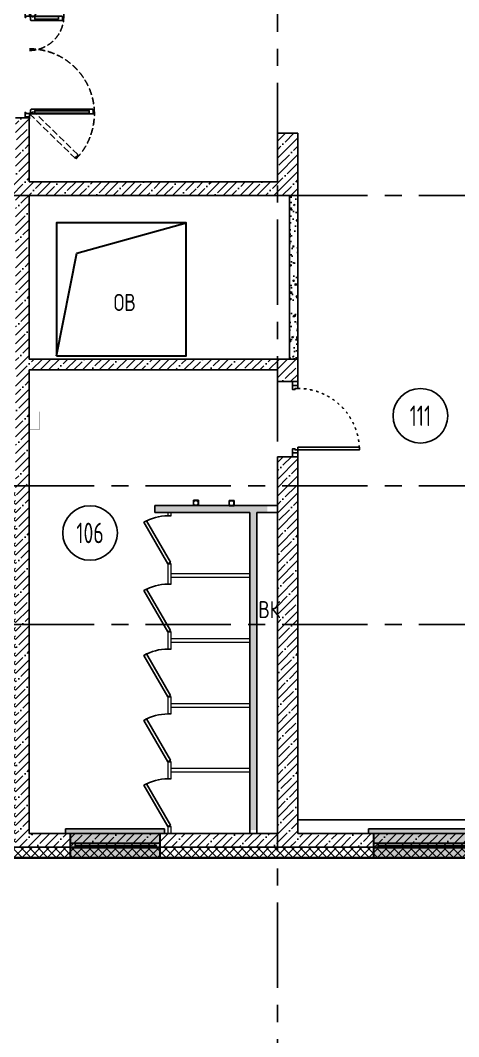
# Model space of a CAD drawing. Header units: millimetres. Extents: x -9318 to 9016603, y 0 to 838141.
# Drawn here: x 111437 to 117850, y 155088 to 169968 of the extents above; entities that cross this region are included whole.
import ezdxf
from ezdxf import colors
from ezdxf.entities.mleader import LeaderData, LeaderLine
from ezdxf.enums import TextEntityAlignment as Align
from ezdxf.math import Vec2, Vec3

# ---------------------------------------------------------------- set-up
doc = ezdxf.new("R2010")
doc.units = ezdxf.units.MM
for name, pattern in [('ACAD_ISO03W100', [30, 12, -18]), ('CENTER', [2, 1.25, -0.25, 0.25, -0.25]), ('ГОСТ 2.303 4', [7, 5, -2, 0])]:
    doc.linetypes.add(name, pattern=pattern)
doc.layers.add('АР_Номер помещения', color=1, linetype='Continuous', lineweight=25)
doc.layers.add('ТХ_дозаторы', color=7, linetype='Continuous')
doc.layers.add('ТХ_обор_бытовое', color=14, linetype='Continuous')
doc.styles.add('ICOCPEUR', font='isocpeur.ttf')
doc.styles.add('ISOCPEUR', font='isocpeur.ttf', dxfattribs={"width": 0.7})
doc.linetypes.add('Ground1', pattern='A,12,[130,ltypeshp.shx,S=3,R=-150,X=0,Y=-2.598],3,[130,ltypeshp.shx,S=3,R=-150,X=0,Y=-2.598],3,[130,ltypeshp.shx,S=3,R=-150,X=0,Y=-2.598],0', length=18)
doc.linetypes.add('Ground2', pattern='A,12,[130,ltypeshp.shx,S=3,R=-210,X=0,Y=-2.598],3,[130,ltypeshp.shx,S=3,R=-210,X=0,Y=-2.598],3,[130,ltypeshp.shx,S=3,R=-210,X=0,Y=-2.598],0', length=18)
pattern_1 = [(50, (275635.95, 96407.27), (215.17805, -18.82564), [22.5, -247.5]), (355, (275635.95, 96407.27), (-41.6254, 225.65764), [18, -198]), (100.45144, (275653.88, 96405.7), (173.55265, 206.832), [19.12206, -210.34263]), (46.1842, (275635.95, 96467.27), (320.1724, -49.6558), [33.75, -371.25]), (96.63564, (275662.63, 96463.14), (280.3986, 292.2356), [28.6831, -315.5141]), (351.18416, (275635.95, 96467.27), (280.3986, 292.2356), [27, -297]), (21, (275665.95, 96452.27), (179.07212, -120.78567), [22.5, -247.5]), (326, (275665.95, 96452.27), (72.9946, 217.545), [18, -198]), (71.45144, (275680.87, 96442.2), (252.06671, 96.75935), [19.12206, -210.34263]), (37.5, (275635.95, 96407.274), (3.647957, 99.868156), [0, -195.6, 0, -201, 0, -198.75]), (7.5, (275635.95, 96407.27), (78.92086, 118.323514), [0, -114.6, 0, -191.1, 0, -75.75]), (327.5, (275569.05, 96407.274), (160.14673, -6.76646), [0, -75, 0, -234, 0, -310.5]), (317.5, (275539.05, 96407.27), (174.95585, 30.0315), [0, -97.5, 0, -155.4, 0, -220.5])]

# ---------------------------------------------------------------- blocks, each defined once
blk = doc.blocks.new('*U976')
at = {"color": 8}
for p, q in [((0, 0), (0, -50)), ((700, 0), (700, -50))]:
    blk.add_line(p, q, dxfattribs=at)
blk.add_lwpolyline([(0, 0), (606, 350), (628, 312), (22, -38)], close=True, dxfattribs=at)
blk.add_arc((0, 0), 700, 0, 30, dxfattribs=at)
blk = doc.blocks.new('*U977')
at = {"color": 8}
for p, q in [((0, 0), (0, -50)), ((700, 0), (700, -50))]:
    blk.add_line(p, q, dxfattribs=at)
blk.add_lwpolyline([(0, 0), (606, 350), (628, 312), (22, -38)], close=True, dxfattribs=at)
blk.add_arc((0, 0), 700, 0, 30, dxfattribs=at)
blk = doc.blocks.new('*U978')
at = {"color": 8}
for p, q in [((0, 0), (0, -50)), ((700, 0), (700, -50))]:
    blk.add_line(p, q, dxfattribs=at)
blk.add_lwpolyline([(0, 0), (606, 350), (628, 312), (22, -38)], close=True, dxfattribs=at)
blk.add_arc((0, 0), 700, 0, 30, dxfattribs=at)
blk = doc.blocks.new('*U972')
at = {"color": 8}
for p, q in [((0, 0), (0, -50)), ((700, 0), (700, -50))]:
    blk.add_line(p, q, dxfattribs=at)
blk.add_lwpolyline([(0, 0), (606, 350), (628, 312), (22, -38)], close=True, dxfattribs=at)
blk.add_arc((0, 0), 700, 0, 30, dxfattribs=at)
blk = doc.blocks.new('*U973')
at = {"color": 8}
for p, q in [((0, 0), (0, -50)), ((700, 0), (700, -50))]:
    blk.add_line(p, q, dxfattribs=at)
blk.add_lwpolyline([(0, 0), (606, 350), (628, 312), (22, -38)], close=True, dxfattribs=at)
blk.add_arc((0, 0), 700, 0, 30, dxfattribs=at)
blk = doc.blocks.new('*U974')
at = {"color": 8}
blk.add_lwpolyline([(100, 80), (100, 980), (140, 980), (140, 80)], close=True, dxfattribs=at)
for points in [[(0, 0), (0, 80), (55, 80), (55, 0), (0, 0)], [(55, 80), (55, 0), (115, 0), (115, 40), (100, 40), (100, 80), (55, 80)], [(1045, 80), (1045, 0), (985, 0), (985, 40), (1000, 40), (1000, 80), (1045, 80)], [(1100, 0), (1100, 80), (1045, 80), (1045, 0), (1100, 0)]]:
    blk.add_lwpolyline(points, dxfattribs=at)
at = {"color": 8, "linetype": 'ACAD_ISO03W100', "ltscale": 3}
blk.add_arc((100, 80), 900, 0, 90, dxfattribs=at)
blk = doc.blocks.new('*U728')
h = blk.add_hatch(color=8)
h.dxf.hatch_style = 1
h.paths.add_polyline_path([(-1380, -210), (70, -210), (70, -140), (0, -140), (0, 220), (-1310, 220), (-1310, -140), (-1380, -140)])
at = {"color": 8, "lineweight": 30}
for p, q in [((-1310, -140), (-1310, 220)), ((0, -140), (0, 220))]:
    blk.add_line(p, q, dxfattribs=at)
at = {"color": 8}
for p, q in [((0, 220), (-1310, 220)), ((-1310, 70), (0, 70)), ((-1310, 0), (0, 0)), ((-1240, 0), (-1240, 70)), ((-1240, 35), (-70, 35)), ((-70, 0), (-70, 70)), ((-1380, -210), (-1380, -140)), ((-1380, -140), (-1310, -140)), ((0, -140), (70, -140)), ((70, -210), (70, -140)), ((-1380, -210), (70, -210))]:
    blk.add_line(p, q, dxfattribs=at)
blk = doc.blocks.new('*U729')
h = blk.add_hatch(color=8)
h.dxf.hatch_style = 1
h.paths.add_polyline_path([(-1670, -210), (70, -210), (70, -140), (0, -140), (0, 220), (-1600, 220), (-1600, -140), (-1670, -140)])
at = {"color": 8, "lineweight": 30}
for p, q in [((-1600, -140), (-1600, 220)), ((0, -140), (0, 220))]:
    blk.add_line(p, q, dxfattribs=at)
at = {"color": 8}
for p, q in [((0, 220), (-1600, 220)), ((-1600, 70), (0, 70)), ((-1600, 0), (0, 0)), ((-1530, 0), (-1530, 70)), ((-1530, 35), (-70, 35)), ((-70, 0), (-70, 70)), ((-1670, -210), (-1670, -140)), ((-1670, -140), (-1600, -140)), ((0, -140), (70, -140)), ((70, -210), (70, -140)), ((-1670, -210), (70, -210))]:
    blk.add_line(p, q, dxfattribs=at)
blk = doc.blocks.new('*U1030')
at = {"layer": 'АР_Номер помещения', "color": 8}
blk.add_circle((-15837, 5805), 400, dxfattribs=at)
at = {"color": 8, "style": 'ISOCPEUR', "width": 0.7, "flags": 1}
blk.add_attdef('КАТЕГОРИЯ', (-499, -2092), '', height=250, dxfattribs=at)
at = {"layer": 'АР_Номер помещения', "color": 8, "style": 'ISOCPEUR', "width": 0.7}
blk.add_attdef('НОМЕР_ПОМЕЩЕНИЯ', text='', height=300, dxfattribs=at).set_placement((-15837, 5805), align=Align.MIDDLE_CENTER)
blk = doc.blocks.new('*U1025')
at = {"layer": 'АР_Номер помещения', "color": 8}
blk.add_circle((-15188, 6380), 400, dxfattribs=at)
at = {"color": 8, "style": 'ISOCPEUR', "width": 0.7, "flags": 1}
blk.add_attdef('КАТЕГОРИЯ', (-499, -2092), '', height=250, dxfattribs=at)
at = {"layer": 'АР_Номер помещения', "color": 8, "style": 'ISOCPEUR', "width": 0.7}
blk.add_attdef('НОМЕР_ПОМЕЩЕНИЯ', text='', height=300, dxfattribs=at).set_placement((-15188, 6380), align=Align.MIDDLE_CENTER)
blk = doc.blocks.new('_DotSmall')
at = {"color": 8, "linetype": 'ByBlock', "const_width": 0.5}
blk.add_lwpolyline([(-0.0625, 0, 1), (0.0625, 0, 1)], format="xyb", close=True, dxfattribs=at)
blk = doc.blocks.new('*U1177')
at = {"color": 8}
for p, q in [((-863, -125), (-94, -125)), ((-96, -61), (-861, -61)), ((-94, -1425), (-410, -1425)), ((-412, -1489), (-96, -1489))]:
    blk.add_line(p, q, dxfattribs=at)
at = {"color": 8, "linetype": 'ГОСТ 2.303 4', "ltscale": 20}
for points in [[(-66, -90), (-60, -84), (-53, -91), (-52, -90), (-54, -88), (-17, -50), (-11, -57), (-15, -61), (-10, -67), (-4, -61), (-684, 601), (-689, 596), (-683, 590), (-679, 595), (-672, 588), (-709, 551), (-712, 553), (-713, 552), (-705, 545), (-711, 539)], [(-241, -1899), (-248, -1895), (-253, -1904), (-254, -1903), (-253, -1901), (-298, -1874), (-303, -1882), (-298, -1885), (-301, -1892), (-308, -1888), (-71, -1478), (-65, -1482), (-59, -1473), (-58, -1474), (-60, -1476), (-14, -1503), (-9, -1495), (-15, -1492), (-11, -1485), (-4, -1489)]]:
    blk.add_lwpolyline(points, close=True, dxfattribs=at)
at = {"color": 8}
for points in [[(60, -12), (60, -80), (52, -80), (52, -63), (6, -63), (6, -66), (4, -66), (4, -56), (-4, -56), (-4, 12), (0, 12), (0, 4), (-2, 4), (-2, -17), (56, -17), (56, -12)], [(-953, -69), (-953, -61), (-861, -61), (-861, -68), (-877, -68), (-877, -104), (-863, -104), (-863, -125), (-929, -125), (-929, -117), (-939, -117), (-939, -115), (-936, -115), (-936, -63), (-945, -63), (-945, -69)], [(-80, -104), (-877, -104), (-877, -68), (-80, -68)], [(-4, -69), (-4, -61), (-96, -61), (-96, -68), (-80, -68), (-80, -104), (-94, -104), (-94, -125), (-28, -125), (-28, -117), (-18, -117), (-18, -115), (-21, -115), (-21, -63), (-12, -63), (-12, -69)], [(-502, -1433), (-502, -1425), (-410, -1425), (-410, -1446), (-426, -1446), (-426, -1482), (-412, -1482), (-412, -1489), (-478, -1489), (-478, -1481), (-488, -1481), (-488, -1479), (-485, -1479), (-485, -1427), (-494, -1427), (-494, -1433)], [(-426, -1446), (-80, -1446), (-80, -1482), (-426, -1482)], [(-4, -1481), (-4, -1489), (-96, -1489), (-96, -1482), (-80, -1482), (-80, -1446), (-94, -1446), (-94, -1425), (-28, -1425), (-28, -1433), (-18, -1433), (-18, -1435), (-21, -1435), (-21, -1487), (-12, -1487), (-12, -1481)], [(60, -1538), (60, -1470), (52, -1470), (52, -1487), (6, -1487), (6, -1484), (4, -1484), (4, -1494), (-4, -1494), (-4, -1562), (0, -1562), (0, -1554), (-2, -1554), (-2, -1533), (56, -1533), (56, -1538)]]:
    blk.add_lwpolyline(points, close=True, dxfattribs=at)
at = {"color": 8, "linetype": 'Ground2'}
blk.add_lwpolyline([(0, 39), (0, 0), (60, 0)], dxfattribs=at)
at = {"color": 8, "linetype": 'Ground1'}
blk.add_lwpolyline([(60, -1550), (0, -1550), (0, -1589)], dxfattribs=at)
at = {"color": 8, "linetype": 'ГОСТ 2.303 4', "ltscale": 20}
for centre, radius, start, end in [((-4, -61), 949, 135.7298, 180.1036), ((-4, -61), 949, 180, 270), ((-4, -1489), 502, 90, 172.6747), ((-4, -1489), 501, 172.6747, 232.6607)]:
    blk.add_arc(centre, radius, start, end, dxfattribs=at)
blk = doc.blocks.new('У240')
at = {"layer": 'ТХ_обор_бытовое', "color": 8, "lineweight": 0, "ltscale": 100, "transparency": 33554687, "const_width": 2}
blk.add_lwpolyline([(259065, 2932), (259065, 3192), (259215, 3192), (259215, 2932)], close=True, dxfattribs=at)
blk = doc.blocks.new('A$C500e89c7')
at = {"color": 8, "ltscale": 100}
blk.add_circle((-37, 37), 35.3, dxfattribs=at)
at = {"layer": 'ТХ_дозаторы', "color": 8, "ltscale": 100}
blk.add_lwpolyline([(-73, 75), (0, 75), (0, 0), (-73, 0)], close=True, dxfattribs=at)

msp = doc.modelspace()

# ---------------------------------------------------------------- hatches: boundary and pattern name
at = {"ltscale": 100}
h = msp.add_hatch(dxfattribs=at)
h.set_pattern_fill('ANSI37', color=256, scale=700)
h.set_pattern_definition([(45, (111217.1, 157712.96), (-61.87184, 61.87184), []), (135, (111217.1, 157712.96), (-61.87184, -61.87184), [])])
h.paths.add_polyline_path([(119247.1, 155104.29), (119097.1, 155104.29), (119097.1, 153572.96), (119247.1, 153572.96)], flags=17)
h.paths.add_polyline_path([(118822.1, 179242.96), (118822.1, 179092.96), (125997.1, 179092.96), (125997.1, 174352.96), (126147.1, 174352.96), (126147.1, 179242.96)])
h.paths.add_polyline_path([(117187.1, 179242.96), (117187.1, 179092.96), (117722.01, 179092.96), (117722.01, 179242.96)])
h.paths.add_polyline_path([(111817.1, 183057.96), (111817.1, 183207.96), (110047.1, 183207.96), (110047.1, 183057.96)])
h.paths.add_polyline_path([(111817.1, 183207.96), (111817.1, 183057.96), (115497.1, 183057.96), (115497.1, 179092.96), (115687.1, 179092.96), (115687.1, 179242.96), (115647.1, 179242.96), (115647.1, 183207.96)])
h.paths.add_polyline_path([(90753.31, 183057.96), (90753.31, 183207.96), (90237.1, 183207.96), (90237.1, 183057.96)])
h.paths.add_polyline_path([(81111.91, 185407.96), (81261.91, 185407.96), (81261.91, 187552.96), (81111.91, 187552.96)])
h.paths.add_polyline_path([(132497.1, 158399.35), (132347.1, 158399.35), (132347.08, 151512.96), (119247.1, 151512.96), (119247.1, 153172.96), (119097.1, 153172.96), (119097.1, 151362.96), (132497.08, 151362.96)])
h.paths.add_polyline_path([(132347.1, 158399.35), (132497.1, 158399.35), (132497.1, 159364.67), (132347.1, 159364.67)])
h.paths.add_polyline_path([(78811.91, 199351.77), (78661.45, 199351.77), (78661.91, 198782.96), (81791.91, 198782.96), (81791.91, 195852.96), (84912.07, 195852.96), (84912.07, 195222.96), (85062.07, 195222.96), (85062.07, 196002.96), (81941.91, 196002.96), (81941.91, 198932.96), (78811.91, 198932.96)])
h.paths.add_polyline_path([(102928.59, 162902.96), (102928.59, 163045.95), (111367.1, 163052.96), (111367.1, 157862.96), (119247.1, 157862.96), (119247.1, 155104.29), (119097.1, 155104.29), (119097.1, 157712.96), (111217.1, 157712.96), (111217.1, 162902.96)])
h.paths.add_polyline_path([(126147.1, 164257.96), (125997.15, 164257.96), (125997.1, 161222.96), (132347.11, 161222.96), (132347.11, 159604.67), (132497.11, 159604.67), (132497.11, 161372.96), (126147.1, 161372.96)])
h.paths.add_polyline_path([(125997.19, 166457.96), (126147.1, 166457.96), (126147.1, 173252.96), (125997.31, 173252.96)])
h.paths.add_polyline_path([(126147.1, 166457.96), (125997.19, 166457.96), (125997.15, 164257.96), (126147.1, 164257.96)])
h.paths.add_polyline_path([(81830.31, 187682.96), (81830.31, 187832.96), (81111.91, 187832.96), (81111.91, 187552.96), (81261.91, 187552.96), (81261.91, 187682.96)])
h.paths.add_polyline_path([(81830.31, 187832.96), (81830.31, 187682.96), (85062.07, 187682.96), (85062.07, 193622.96), (84912.07, 193622.96), (84912.07, 187832.96)])
h.paths.add_polyline_path([(88587.1, 183057.96), (88587.1, 183207.96), (81261.91, 183207.96), (81261.91, 183807.96), (81111.91, 183807.96), (81111.91, 183057.96)])
h.paths.add_polyline_path([(107477.09, 183207.96), (107477.1, 183057.96), (110047.1, 183057.96), (110047.1, 183207.96)])
h.paths.add_polyline_path([(105707.1, 183057.96), (105707.09, 183207.96), (90753.31, 183207.96), (90753.31, 183057.96)])
h.paths.add_polyline_path([(78661.91, 200991.77), (78811.91, 200991.77), (78811.91, 202133.22), (78961.91, 202133.22), (78961.91, 202283.22), (78661.91, 202283.22)])
h.paths.add_polyline_path([(78661.91, 199351.77), (78661.45, 199351.77), (78811.91, 199351.77)])
h = msp.add_hatch(dxfattribs=at)
h.set_pattern_fill('ANSI35', color=256, scale=700)
h.set_pattern_definition([(45, (-887755.71, 261612.85), (-123.743687, 123.743687), []), (45, (-887631.97, 261612.85), (-123.743687, 123.743687), [218.75, -43.75, 0, -43.75])])
h.paths.add_polyline_path([(119247.1, 158062.96), (115497.1, 158062.96), (115497.1, 163578.63), (115197.1, 163578.63), (115197.1, 158062.96), (111567.1, 158062.96), (111567.1, 164849.22), (115197.1, 164849.22), (115197.1, 164678.63), (115497.1, 164678.63), (115497.1, 165009.22), (115377.17, 165009.26), (115377.16, 167403), (115497.1, 167402.96), (115497.1, 168315.44), (115197.1, 168315.44), (115197.1, 167602.96), (114008.68, 167602.97), (114008.68, 167402.96), (115377.17, 167403), (115377.17, 165009.26), (111567.1, 165009.22), (111567.1, 167402.96), (114022.54, 167402.96), (114022.54, 167602.97), (111567.1, 167602.96), (111567.1, 168540.44), (111367.1, 168540.44), (111367.1, 167602.96), (107367.1, 167602.95), (107367.1, 167402.95), (111367.1, 167402.96), (111367.1, 157862.96), (119247.1, 157862.96)])
h = msp.add_hatch(dxfattribs=at)
h.set_pattern_fill('AR-CONC', color=256, scale=30)
h.set_pattern_definition(pattern_1)
h.paths.add_polyline_path([(115497.1, 167402.96), (115486.03, 167402.96), (115377.1, 167402.95), (115377.13, 165009.22), (115497.1, 165009.22), (115497.13, 166894.73)])
h = msp.add_hatch(dxfattribs=at)
h.set_pattern_fill('AR-CONC', color=256, scale=30)
h.set_pattern_definition(pattern_1)
h.paths.add_polyline_path([(115052.1, 162864.21), (113406.1, 162864.21), (113406.1, 162764.21), (114794.9, 162764.21), (114794.85, 158112.96), (114894.85, 158112.96), (114894.85, 162764.21), (115052.1, 162764.21)])

# ---------------------------------------------------------------- linework, layer by layer
at = {"linetype": 'CENTER', "ltscale": 1000}
for p, q in [((115197.1, 149801.69), (115197.1, 184109.16)), ((51268.34, 167402.96), (134865.51, 167402.96)), ((51268.34, 163152.96), (134865.51, 163152.96)), ((51268.34, 161122.96), (134865.51, 161122.96)), ((51268.34, 157862.96), (134865.51, 157862.96))]:
    msp.add_line(p, q, dxfattribs=at)
at = {"ltscale": 100}
for p, q in [((111567.1, 168540.44), (111367.1, 168540.44)), ((111567.1, 168540.44), (111567.1, 167602.96)), ((115197.1, 168315.44), (115197.1, 167602.96)), ((115197.1, 168315.44), (115497.1, 168315.44)), ((115497.1, 168315.44), (115497.1, 167402.96)), ((111567.1, 167602.96), (114022.18, 167602.97)), ((114008.68, 167602.97), (115197.1, 167602.96)), ((111567.1, 165009.22), (111567.1, 167402.96)), ((111567.1, 167402.96), (115497.1, 167402.96)), ((111567.1, 158062.96), (111567.1, 164849.22)), ((115197.1, 164849.22), (115197.1, 164678.63)), ((115197.1, 163578.63), (115197.1, 158063.08)), ((115197.1, 163578.63), (115497.1, 163578.63)), ((115497.1, 163578.63), (115497.1, 158062.96)), ((119307.1, 158262.96), (115497.1, 158262.96)), ((115197.1, 158062.96), (111567.1, 158062.96)), ((119307.1, 158062.96), (115497.1, 158062.96)), ((119247.1, 157862.96), (111367.1, 157862.96)), ((119087.1, 157702.96), (111207.1, 157702.96)), ((119097.1, 157712.96), (111217.1, 157712.96))]:
    msp.add_line(p, q, dxfattribs=at)
for points in [[(115377.23, 165009.22), (115377.1, 167402.95)], [(115497.1, 167402.96), (115497.13, 165009.22)], [(111567.1, 165009.22), (114880.05, 165009.22)], [(114776.96, 165009.22), (115497.1, 165009.22)], [(115497.1, 165009.22), (115497.1, 164678.63)], [(115197.1, 164849.22), (111567.1, 164849.22)], [(115497.1, 164678.63), (115197.1, 164678.63)], [(113406.1, 162764.21), (113406.1, 162864.21)], [(113406.1, 162864.21), (115197.1, 162864.21)], [(114794.85, 162764.21), (113406.1, 162764.21)], [(114794.85, 158062.96), (114794.85, 162764.21)], [(114894.85, 162764.21), (114894.85, 158062.96)], [(115197.1, 162764.21), (114894.85, 162764.21)]]:
    msp.add_lwpolyline(points, dxfattribs=at)
at = {"lineweight": 30, "ltscale": 100}
msp.add_lwpolyline([(111967.1, 165054.22), (113865.09, 165054.22), (113865.09, 167002.96), (111967.1, 167002.96)], close=True, dxfattribs=at)
msp.add_lwpolyline([(111967.1, 165054.22), (112264.46, 166560.82), (113865.09, 167002.96)], dxfattribs=at)
at = {"lineweight": 0}
for points in [[(113594.85, 162712.96), (113644.85, 162712.96), (113644.85, 162762.96), (113594.85, 162762.96)], [(113594.85, 161712.96), (113644.85, 161712.96), (113644.85, 162012.96), (113594.85, 162012.96)], [(113594.85, 160762.96), (113644.85, 160762.96), (113644.85, 161012.96), (113594.85, 161012.96)], [(113594.85, 159812.96), (113644.85, 159812.96), (113644.85, 160062.96), (113594.85, 160062.96)], [(113594.85, 158862.96), (113644.85, 158862.96), (113644.85, 159112.96), (113594.85, 159112.96)], [(113594.85, 158062.96), (113644.85, 158062.96), (113644.85, 158162.96), (113594.85, 158162.96)]]:
    msp.add_lwpolyline(points, close=True, dxfattribs=at)
for points in [[(113644.85, 161812.96), (114794.85, 161812.96), (114794.85, 161862.96), (113644.85, 161862.96)], [(113644.85, 160862.96), (114794.85, 160862.96), (114794.85, 160912.96), (113644.85, 160912.96)], [(113644.85, 159912.96), (114794.85, 159912.96), (114794.85, 159962.96), (113644.85, 159962.96)], [(113644.85, 158962.96), (114794.85, 158962.96), (114794.85, 159012.96), (113644.85, 159012.96)]]:
    msp.add_lwpolyline(points, dxfattribs=at)

# ---------------------------------------------------------------- block references
at = {"rotation": 180}
msp.add_blockref('*U1177', (111567.1, 168540.44), dxfattribs=at)
at = {"xscale": -1}
for name, p, rotation in [('*U974', (115417.1, 163578.63), 270), ('*U728', (113477.1, 157922.96), 180), ('*U729', (118202.1, 157922.96), 180)]:
    msp.add_blockref(name, p, dxfattribs=dict(at, rotation=rotation))
ref = msp.add_blockref('*U1025', (132478.8, 157798.16))
ref.add_attrib('НОМЕР_ПОМЕЩЕНИЯ', '111', dxfattribs={"layer": 'АР_Номер помещения', "color": 8, "height": 300, "style": 'ISOCPEUR', "width": 0.7}).set_placement((117290.39, 164178.07), align=Align.MIDDLE_CENTER)
msp.add_blockref('У240', (-147497.87, 161045.14))
at = {"ltscale": 100}
for p in [(114042.4, 162865.42), (114563.93, 162861.83)]:
    msp.add_blockref('A$C500e89c7', p, dxfattribs=at)
ref = msp.add_blockref('*U1030', (128293.51, 156657.15))
ref.add_attrib('НОМЕР_ПОМЕЩЕНИЯ', '106', dxfattribs={"layer": 'АР_Номер помещения', "color": 8, "height": 300, "style": 'ISOCPEUR', "width": 0.7}).set_placement((112456.65, 162462.53), align=Align.MIDDLE_CENTER)
at = {"lineweight": 30, "rotation": 90.00000000000001}
for name, p in [('*U973', (113594.85, 162012.96)), ('*U972', (113594.85, 161012.96)), ('*U978', (113594.85, 160062.96)), ('*U977', (113594.85, 159112.96)), ('*U976', (113594.85, 158162.96))]:
    msp.add_blockref(name, p, dxfattribs=at)

# ---------------------------------------------------------------- texts
at = {"ltscale": 100, "char_height": 250, "attachment_point": 5, "line_spacing_factor": 0.7, "style": 'ICOCPEUR'}
for s, insert in [('\\A1;{\\W0.8;ОВ}', (112963.53, 165837.53)), ('\\A1;{\\W0.8;ВК}', (115078.64, 161340.54))]:
    msp.add_mtext(s, dxfattribs=dict(at, insert=insert))

# ---------------------------------------------------------------- leaders
ml = msp.add_multileader_mtext('Standard')
ml.set_content('+13,700', color=8, style='ISOCPEUR')
ml.set_leader_properties(color=8, linetype='Continuous', lineweight=-1)
ml.set_arrow_properties(name='DOTSMALL')
ml.build(insert=Vec2(0, 0))
ml.multileader.update_dxf_attribs({"has_text_frame": 1, "text_left_attachment_type": 4, "text_right_attachment_type": 4, "dogleg_length": 100, "arrow_head_size": 180})
ctx = ml.context
ctx.base_point, ctx.char_height, ctx.arrow_head_size, ctx.landing_gap_size, ctx.plane_origin = Vec3(118053.07, 658154.33), 250, 180, 50, Vec3(117803.7, 657493.51)
ctx.left_attachment, ctx.right_attachment = 4, 4
notes = []
notes.append((ctx, [(0, (0, 0, 0), (0, 0), (1, 0), 1, [])]))
ctx.mtext.insert, ctx.mtext.width, ctx.mtext.line_spacing_style, ctx.mtext.flow_direction = Vec3(118103.07, 658487.66), 852.697, 2, 5
ml = msp.add_multileader_mtext('Standard')
ml.set_content('+15,850', color=8, style='ISOCPEUR')
ml.set_leader_properties(color=8, linetype='Continuous', lineweight=-1)
ml.set_arrow_properties(name='DOTSMALL')
ml.build(insert=Vec2(0, 0))
ml.multileader.update_dxf_attribs({"has_text_frame": 1, "text_left_attachment_type": 4, "text_right_attachment_type": 4, "dogleg_length": 100, "arrow_head_size": 180})
ctx = ml.context
ctx.base_point, ctx.char_height, ctx.arrow_head_size, ctx.landing_gap_size, ctx.plane_origin = Vec3(116043.29, 652621.27), 250, 180, 50, Vec3(116522.41, 649668.82)
ctx.left_attachment, ctx.right_attachment = 4, 4
notes.append((ctx, [(0, (0, 0, 0), (0, 0), (1, 0), 1, [])]))
ctx.mtext.insert, ctx.mtext.width, ctx.mtext.line_spacing_style, ctx.mtext.flow_direction = Vec3(116093.29, 652954.61), 852.697, 2, 5
ml = msp.add_multileader_mtext('Standard')
ml.set_content('+9,800', color=8, style='ISOCPEUR')
ml.set_leader_properties(color=8, linetype='Continuous', lineweight=-1)
ml.set_arrow_properties(name='DOTSMALL')
ml.build(insert=Vec2(0, 0))
ml.multileader.update_dxf_attribs({"has_text_frame": 1, "text_left_attachment_type": 4, "text_right_attachment_type": 4, "dogleg_length": 100, "arrow_head_size": 180})
ctx = ml.context
ctx.base_point, ctx.char_height, ctx.arrow_head_size, ctx.landing_gap_size, ctx.plane_origin = Vec3(118053.07, 538154.33), 250, 180, 50, Vec3(117803.7, 537493.51)
ctx.left_attachment, ctx.right_attachment = 4, 4
notes.append((ctx, [(0, (0, 0, 0), (0, 0), (1, 0), 1, [])]))
ctx.mtext.insert, ctx.mtext.width, ctx.mtext.line_spacing_style, ctx.mtext.flow_direction = Vec3(118103.07, 538487.66), 852.697, 2, 5
ml = msp.add_multileader_mtext('Standard')
ml.set_content('+11,750', color=8, style='ISOCPEUR')
ml.set_leader_properties(color=8, linetype='Continuous', lineweight=-1)
ml.set_arrow_properties(name='DOTSMALL')
ml.build(insert=Vec2(0, 0))
ml.multileader.update_dxf_attribs({"has_text_frame": 1, "text_left_attachment_type": 4, "text_right_attachment_type": 4, "dogleg_length": 100, "arrow_head_size": 180})
ctx = ml.context
ctx.base_point, ctx.char_height, ctx.arrow_head_size, ctx.landing_gap_size, ctx.plane_origin = Vec3(116043.29, 532621.27), 250, 180, 50, Vec3(116522.41, 529668.82)
ctx.left_attachment, ctx.right_attachment = 4, 4
notes.append((ctx, [(0, (0, 0, 0), (0, 0), (1, 0), 1, [])]))
ctx.mtext.insert, ctx.mtext.width, ctx.mtext.line_spacing_style, ctx.mtext.flow_direction = Vec3(116093.29, 532954.61), 852.697, 2, 5
for ctx, leaders in notes:
    for number, flags, end, landing, length, lines in leaders:
        leader = LeaderData()
        leader.index, (leader.has_last_leader_line, leader.has_dogleg_vector, leader.attachment_direction) = number, flags
        leader.last_leader_point, leader.dogleg_vector, leader.dogleg_length = Vec3(end), Vec3(landing), length
        for number, points, colour, breaks in lines:
            line = LeaderLine()
            line.index, line.vertices, line.color, line.breaks = number, Vec3.list(points), colors.encode_raw_color(colour), breaks
            leader.lines.append(line)
        ctx.leaders.append(leader)

doc.saveas('drawing.dxf')
